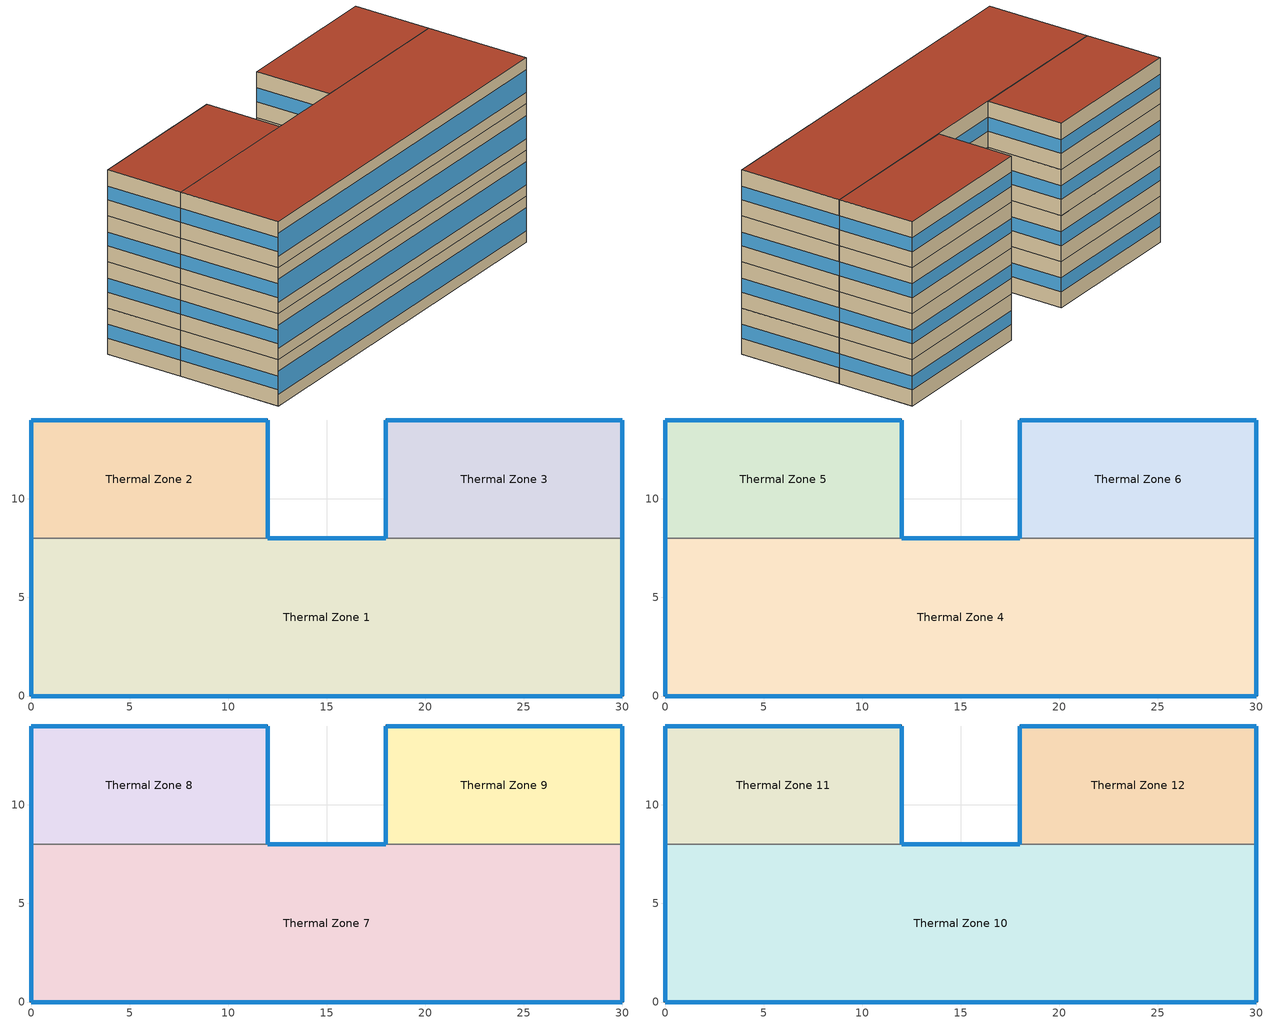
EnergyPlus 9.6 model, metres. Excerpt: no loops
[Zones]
Thermal Zone 1
 floor ground (ExtSlabCarpet): 0,0 30,0 30,8 0,8 z0
 wall outside (Ext Wall): 0,8 0,0 30,0 30,8 / 18,8 12,8 z0:3.5
 wall to Thermal Zone 2 (Interior Wall): 12,8 0,8 z0:3.5
 wall to Thermal Zone 3 (Interior Wall): 30,8 18,8 z0:3.5
 window (Ext Window): 30,0.01 30,7.99 / 17.99,8 12.01,8 / 0,7.99 0,0.01 z1.22:2.27; 0.01,0 29.99,0 z0.88:2.62
Thermal Zone 2
 floor ground (ExtSlabCarpet): 0,8 12,8 12,14 0,14 z0
 wall outside (Ext Wall): 12,8 12,14 0,14 0,8 z0:3.5
 window (Ext Window): 12,8.01 12,13.99 / 11.99,14 0.01,14 / 0,13.99 0,8.01 z1.22:2.27
Thermal Zone 3
 floor ground (ExtSlabCarpet): 18,8 30,8 30,14 18,14 z0
 wall outside (Ext Wall): 30,8 30,14 18,14 18,8 z0:3.5
 window (Ext Window): 30,8.01 30,13.99 / 29.99,14 18.01,14 / 18,13.99 18,8.01 z1.22:2.27
Thermal Zone 4
 floor to Thermal Zone 1 (Interior Floor): 0,0 30,0 30,8 0,8 z3.5
 wall outside (Ext Wall): 0,8 0,0 30,0 30,8 / 18,8 12,8 z3.5:7
 wall to Thermal Zone 5 (Interior Wall): 12,8 0,8 z3.5:7
 wall to Thermal Zone 6 (Interior Wall): 30,8 18,8 z3.5:7
 window (Ext Window): 30,0.01 30,7.99 / 17.99,8 12.01,8 / 0,7.99 0,0.01 z4.72:5.77; 0.01,0 29.99,0 z4.38:6.12
Thermal Zone 5
 floor to Thermal Zone 2 (Interior Floor): 0,8 12,8 12,14 0,14 z3.5
 wall outside (Ext Wall): 12,8 12,14 0,14 0,8 z3.5:7
 window (Ext Window): 12,8.01 12,13.99 / 11.99,14 0.01,14 / 0,13.99 0,8.01 z4.72:5.77
Thermal Zone 6
 floor to Thermal Zone 3 (Interior Floor): 18,8 30,8 30,14 18,14 z3.5
 wall outside (Ext Wall): 30,8 30,14 18,14 18,8 z3.5:7
 window (Ext Window): 30,8.01 30,13.99 / 29.99,14 18.01,14 / 18,13.99 18,8.01 z4.72:5.77
Thermal Zone 7
 floor to Thermal Zone 4 (Interior Floor): 0,0 30,0 30,8 0,8 z7
 wall outside (Ext Wall): 0,8 0,0 30,0 30,8 / 18,8 12,8 z7:10.5
 wall to Thermal Zone 8 (Interior Wall): 12,8 0,8 z7:10.5
 wall to Thermal Zone 9 (Interior Wall): 30,8 18,8 z7:10.5
 window (Ext Window): 30,0.01 30,7.99 / 17.99,8 12.01,8 / 0,7.99 0,0.01 z8.22:9.27; 0.01,0 29.99,0 z7.88:9.62
Thermal Zone 8
 floor to Thermal Zone 5 (Interior Floor): 0,8 12,8 12,14 0,14 z7
 wall outside (Ext Wall): 12,8 12,14 0,14 0,8 z7:10.5
 window (Ext Window): 12,8.01 12,13.99 / 11.99,14 0.01,14 / 0,13.99 0,8.01 z8.22:9.27
Thermal Zone 9
 floor to Thermal Zone 6 (Interior Floor): 18,8 30,8 30,14 18,14 z7
 wall outside (Ext Wall): 30,8 30,14 18,14 18,8 z7:10.5
 window (Ext Window): 30,8.01 30,13.99 / 29.99,14 18.01,14 / 18,13.99 18,8.01 z8.22:9.27
Thermal Zone 10
 floor to Thermal Zone 7 (Interior Floor): 0,0 30,0 30,8 0,8 z10.5
 wall outside (Ext Wall): 0,8 0,0 30,0 30,8 / 18,8 12,8 z10.5:14
 wall to Thermal Zone 11 (Interior Wall): 12,8 0,8 z10.5:14
 wall to Thermal Zone 12 (Interior Wall): 30,8 18,8 z10.5:14
 window (Ext Window): 30,0.01 30,7.99 / 17.99,8 12.01,8 / 0,7.99 0,0.01 z11.72:12.77; 0.01,0 29.99,0 z11.38:13.12
 roof outside (Ext Roof): 0,0 30,0 30,8 0,8 z14
Thermal Zone 11
 floor to Thermal Zone 8 (Interior Floor): 0,8 12,8 12,14 0,14 z10.5
 wall outside (Ext Wall): 12,8 12,14 0,14 0,8 z10.5:14
 window (Ext Window): 12,8.01 12,13.99 / 11.99,14 0.01,14 / 0,13.99 0,8.01 z11.72:12.77
 roof outside (Ext Roof): 0,8 12,8 12,14 0,14 z14
Thermal Zone 12
 floor to Thermal Zone 9 (Interior Floor): 18,8 30,8 30,14 18,14 z10.5
 wall outside (Ext Wall): 30,8 30,14 18,14 18,8 z10.5:14
 window (Ext Window): 30,8.01 30,13.99 / 29.99,14 18.01,14 / 18,13.99 18,8.01 z11.72:12.77
 roof outside (Ext Roof): 18,8 30,8 30,14 18,14 z14
[Building]
Building 1: North Axis {deg}=-0
[Site:Location]
Washington Dc Dulles IntL Ar: Latitude {deg}=38.98; Longitude {deg}=-77.47; Time Zone {hr}=-5; Elevation {m}=82
[SizingPeriod:DesignDay] Month=7; Day of Month=21; Day Type=SummerDesignDay; Daily Dry-Bulb Temperature Range {deltaC}=14.4; Dry-Bulb Temperature Range Modifier Type=DefaultMultipliers; Barometric Pressure {Pa}=86790; Wind Speed {m/s}=5; Wind Direction {deg}=340; Rain Indicator=No; Snow Indicator=No; Daylight Saving Time Indicator=No; Solar Model Indicator=ASHRAETau; ASHRAE Clear Sky Optical Depth for Beam Irradiance (taub)=0.339; ASHRAE Clear Sky Optical Depth for Diffuse Irradiance (taud)=2.366; Begin Environment Reset Mode=FullResetAtBeginEnvironment
Name | Maximum Dry-Bulb Temperature {C} | Humidity Condition Type | Wetbulb or DewPoint at Maximum Dry-Bulb {C} | Enthalpy at Maximum Dry-Bulb {J/kg}
SALT-LAKE-CITY-IAP Ann Clg .4% Condns DB=>MWB | 36.5 | Wetbulb | 17.1
SALT-LAKE-CITY-IAP Ann Clg .4% Condns DP=>MDB | 22.5 | Dewpoint | 15.6
SALT-LAKE-CITY-IAP Ann Clg .4% Condns Enth=>MDB | 30.8 | Enthalpy |  | 59300
SALT-LAKE-CITY-IAP Ann Clg .4% Condns WB=>MDB | 31.2 | Wetbulb | 19
[Material] Thermal Absorptance=0.9
Name | Roughness | Thickness m | Conductivity W/m-K | Density kg/m3 | Specific Heat J/kg-K | Solar Absorptance | Visible Absorptance
wall brick | Smooth | 0.25 | 0.7 | 1800 | 829 | 0.65 | 0.65
roof concrete | MediumRough | 0.2 | 0.5 | 2243 | 837 | 0.65 | 0.65
Wall Insulation [38]; Roof Insulation [30] | MediumRough | 0.1693 | 0.049 | 265 | 836.8 | 0.7 | 0.7
F16 Acoustic tile | MediumSmooth | 0.0191 | 0.06 | 368 | 590 | 0.3 | 0.3
M11 100mm lightweight concrete | MediumRough | 0.1016 | 0.53 | 1280 | 840 | 0.5 | 0.5
MAT-CC05 4 HW CONCRETE | Rough | 0.1016 | 1.311 | 2240 | 836.8 | 0.85 | 0.85
G01a 19mm gypsum board | MediumSmooth | 0.019 | 0.16 | 800 | 1090 | 0.4 | 0.4
[Material:AirGap]
Name | Thermal Resistance m2-K/W
F04 Wall air space resistance | 0.15
F05 Ceiling air space resistance | 0.18
[Material:NoMass]
CP02 CARPET PAD: Roughness=Smooth; Thermal Resistance m2-K/W=0.1; Thermal Absorptance=0.9; Solar Absorptance=0.8; Visible Absorptance=0.8
[WindowMaterial:SimpleGlazingSystem]
Window Material Simple Glazing System: U-Factor W/m2-K=1.8; Solar Heat Gain Coefficient=0.35
[Construction]
Ext Roof: roof concrete, Roof Insulation [30]
Ext Wall: wall brick, Wall Insulation [38]
Ext Window: Window Material Simple Glazing System
ExtSlabCarpet: MAT-CC05 4 HW CONCRETE, CP02 CARPET PAD
Interior Floor: F16 Acoustic tile, F05 Ceiling air space resistance, M11 100mm lightweight concrete
Interior Wall: G01a 19mm gypsum board, F04 Wall air space resistance, G01a 19mm gypsum board
[Zone]
Thermal Zone 1; Thermal Zone 2; Thermal Zone 3: 0, 0, 0, 0, , 1, , , , , , Yes
Thermal Zone 4; Thermal Zone 5; Thermal Zone 6: 0, 0, 0, 3.5, , 1, , , , , , Yes
Thermal Zone 7; Thermal Zone 8; Thermal Zone 9: 0, 0, 0, 7, , 1, , , , , , Yes
Thermal Zone 10; Thermal Zone 11; Thermal Zone 12: 0, 0, 0, 10.5, , 1, , , , , , Yes
[AvailabilityManager:Scheduled] Schedule=Always On Discrete
VAV with Reheat 1 Availability Manager; Air Loop HVAC Outdoor Air System 1 Availability Manager
[Schedule:Constant]
Always On Discrete: Hourly Value=1
